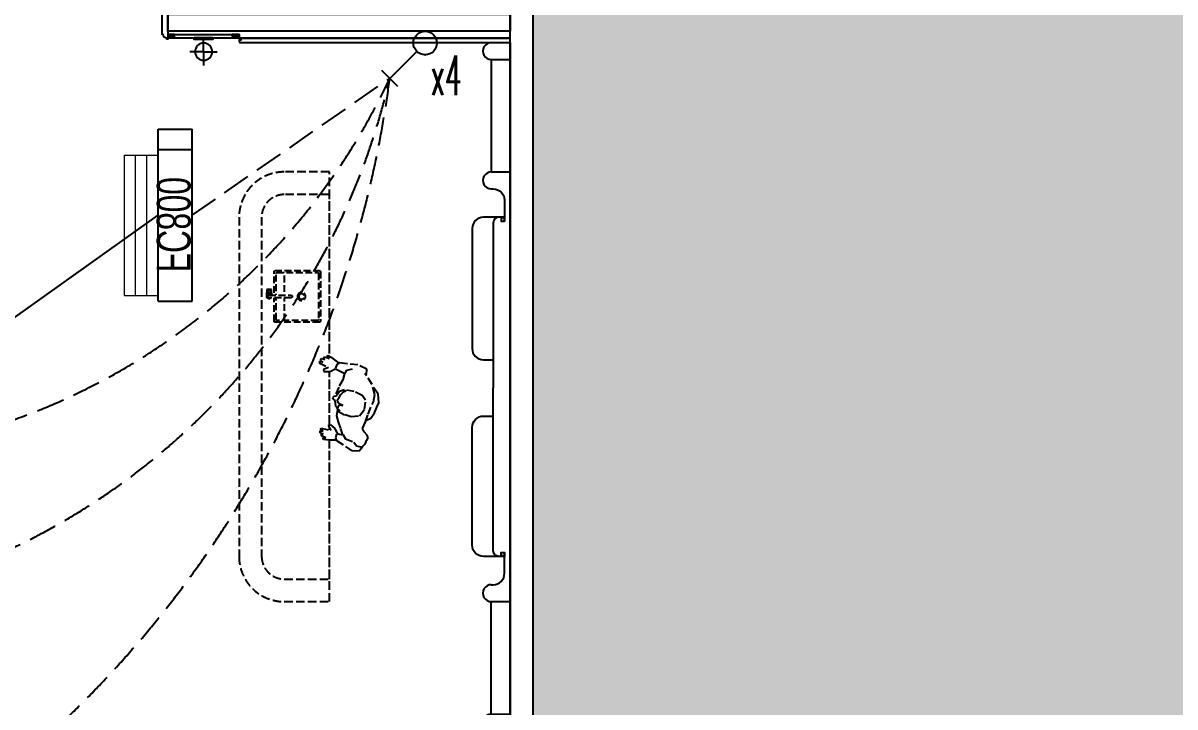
# Model space of a CAD drawing. Extents: x -284868 to 304789, y -137694 to 137894.
# Drawn here: x -71369 to -61173, y -75036 to -68988 of the extents above; entities that cross this region are included whole.
import ezdxf
from ezdxf.enums import TextEntityAlignment as Align

# ---------------------------------------------------------------- set-up
doc = ezdxf.new("R2010")
doc.units = 0
doc.set_wipeout_variables(frame=1)
doc.linetypes.add('DASH', pattern=[0.35, 0.25, -0.1])
doc.layers.get('0').update_dxf_attribs({"linetype": 'CONTINUOUS'})
for name, color, linetype in [('0-墙', 4, 'CONTINUOUS'), ('0-非设计区域', 251, 'CONTINUOUS'), ('EQUIP-照明', 3, 'CONTINUOUS'), ('M-EQ-AC', 1, 'CONTINUOUS'), ('P-完成面', 42, 'CONTINUOUS'), ('P-平面家具', 3, 'CONTINUOUS'), ('TEXT_照明_回路标注', 41, 'CONTINUOUS'), ('WIRE-照明', 130, 'CONTINUOUS')]:
    doc.layers.add(name, color=color, linetype=linetype)
doc.layers.add('M-D-AC-DF', color=2, linetype='CONTINUOUS', lineweight=20)
doc.styles.add('HZ_e', font='simplex.shx', dxfattribs={"width": 0.8, "bigfont": 'hztxt.shx'})
doc.styles.add('L1', font='haiwenrs.shx', dxfattribs={"width": 0.7, "bigfont": 'haiwenhz.shx'})
doc.styles.get("Standard").update_dxf_attribs({"font": 'GBENOR', "bigfont": 'GBCBIG'})

# ---------------------------------------------------------------- blocks, each defined once
blk = doc.blocks.new('*U406')
blk.add_line((-202, 244), (-202, 29))
at = {"color": 250}
blk.add_wipeout([(1, 82), (4, 85), (7, 89), (10, 92), (12, 96), (15, 101), (17, 105), (18, 109), (20, 114), (21, 118), (22, 123), (23, 127), (23, 132), (23, 137), (23, 142), (22, 146), (21, 151), (20, 155), (19, 160), (17, 164), (15, 169), (13, 173), (10, 177), (8, 181), (5, 184), (1, 188), (-2, 191), (-6, 194), (-9, 197), (-13, 199), (-18, 202), (-22, 204), (-26, 205), (-31, 207), (-35, 208), (-40, 209), (-44, 210), (-49, 210), (-54, 210), (-59, 210), (-63, 209), (-68, 208), (-72, 207), (-77, 206), (-81, 204), (-86, 202), (-90, 200), (-94, 197), (-98, 195), (-101, 192), (-105, 188), (-108, 185), (-111, 181), (-114, 178), (-116, 174), (-119, 169), (-121, 165), (-122, 161), (-124, 156), (-125, 152), (-126, 147), (-127, 143), (-127, 138), (-127, 133), (-127, 128), (-126, 124), (-125, 119), (-124, 115), (-123, 110), (-121, 106), (-119, 101), (-117, 97), (-114, 93), (-112, 89), (-109, 86), (-105, 82), (-102, 79), (-98, 76), (-95, 73), (-91, 71), (-86, 68), (-82, 66), (-78, 65), (-73, 63), (-69, 62), (-64, 61), (-60, 60), (-55, 60), (-50, 60), (-45, 60), (-41, 61), (-36, 62), (-32, 63), (-27, 64), (-23, 66), (-18, 68), (-14, 70), (-10, 73), (-6, 75), (-3, 78)], dxfattribs=at)
for points in [[(-160, 135), (-172, 135), (-172, 219), (-160, 219)], [(-160, 53), (-172, 53), (-172, 135), (-160, 135)]]:
    blk.add_hatch(color=256).paths.add_polyline_path(points)
for q in [(-172, 217), (-172, 53)]:
    blk.add_line((-172, 135), q)
at = {"color": 251}
for q in [(-52, 255), (-172, 135), (68, 135), (-52, 15)]:
    blk.add_line((-52, 135), q, dxfattribs=at)
for points in [[(-172, 53), (-160, 53), (-160, 219), (-172, 219)], [(-172, 53), (-172, 53), (-172, 217), (-172, 217)]]:
    blk.add_lwpolyline(points, close=True)
blk.add_circle((-52, 135), 75)
blk = doc.blocks.new('A$C9f6c0471')
for p, q in [((-167, 3044), (0, 3044)), ((0, 3044), (0, -3044)), ((-167, 2894), (-167, 1905)), ((-167, 2894), (0, 2894)), ((-167, 1900), (0, 1900)), ((-167, -1900), (0, -1900)), ((-167, -2894), (-167, -1905)), ((-167, -2894), (0, -2894)), ((-167, -3044), (0, -3044))]:
    blk.add_line(p, q)
for points in [[(-167, 1900), (-162, 1900), (-162, 1905), (-167, 1905)], [(-80, 1500), (-80, 1465), (-50, 1465), (-50, 1500)], [(-50, 1500), (-80, 1500)], [(-50, 1495), (-80, 1495)], [(-50, 1500), (-50, 1500)], [(-80, -1500), (-80, -1465), (-50, -1465), (-50, -1500)], [(-50, -1495), (-80, -1495)], [(-50, -1500), (-80, -1500)], [(-50, -1500), (-50, -1500)], [(-167, -1900), (-162, -1900), (-162, -1905), (-167, -1905)], [(-167, -1900), (-162, -1900), (-162, -1905), (-167, -1905)], [(-167, -1900), (-162, -1900), (-162, -1905), (-167, -1905)]]:
    blk.add_lwpolyline(points)
for points in [[(-167, 1750), (-150, 1750, -0.414214), (-50, 1650), (-50, 1465)], [(-50, 1500), (-237, 1500, 0.414213), (-337, 1400, 0), (-337, 1400), (-337, 339, 0.414214), (-237, 239), (-150, 239)], [(-80, 1500), (-100, 1500, 0.414214), (-150, 1450), (-150, -10)], [(-80, -1500), (-100, -1500, -0.414214), (-150, -1450), (-150, -10)], [(-50, -1500), (-237, -1500, -0.414214), (-337, -1400), (-337, -359, 0), (-337, -359, -0.414213), (-237, -259), (-150, -259)], [(-167, -1750), (-150, -1750, 0.414214), (-50, -1650), (-50, -1465)]]:
    blk.add_lwpolyline(points, format="xyb")
for centre in [(-167, 2969), (-167, 1825), (-167, -1825), (-167, -2969)]:
    blk.add_arc(centre, 75, 89.9911, 270.0089)
blk = doc.blocks.new('HNRJNR')
at = {"layer": 'P-平面家具', "color": 251, "linetype": 'DASH', "ltscale": 300}
blk.add_line((71741, -79160), (71741, -79690), dxfattribs=at)
at = {"layer": 'P-平面家具', "linetype": 'DASH', "ltscale": 300}
blk.add_lwpolyline([(71627, -79150), (71627, -79700, 0.414214), (71637, -79710), (72127, -79710, 0.414214), (72137, -79700), (72137, -79150, 0.414214), (72127, -79140), (71637, -79140, 0.414214)], format="xyb", close=True, dxfattribs=at)
at = {"layer": 'P-平面家具', "color": 251, "linetype": 'DASH', "ltscale": 300}
blk.add_lwpolyline([(71647, -79170), (71647, -79680, 0.414214), (71657, -79690), (72107, -79690, 0.414214), (72117, -79680), (72117, -79170, 0.414214), (72107, -79160), (71657, -79160, 0.414214)], format="xyb", close=True, dxfattribs=at)
for radius in [45, 30]:
    blk.add_circle((71929, -79425), radius, dxfattribs=at)
at = {"color": 251, "linetype": 'DASH', "ltscale": 300}
blk.add_wipeout([(71591, -79410), (71811, -79410), (71822, -79414), (71826, -79425), (71822, -79436), (71812, -79440), (71591, -79440)], dxfattribs=at).dxf.layer = 'P-平面家具'
at = {"layer": 'P-平面家具', "color": 251, "linetype": 'DASH', "ltscale": 300}
blk.add_lwpolyline([(71544, -79425), (71544, -79461), (71596, -79461), (71596, -79440)], dxfattribs=at)
for points in [[(71596, -79463), (71596, -79503), (71544, -79503), (71544, -79463), (71596, -79463)], [(71546, -79461), (71546, -79463), (71594, -79463), (71594, -79461)]]:
    blk.add_lwpolyline(points, close=True, dxfattribs=at)
blk.add_lwpolyline([(71550, -79482, 0.764079), (71590, -79482), (71584, -79482, -0.632511), (71556, -79482), (71550, -79482)], format="xyb", dxfattribs=at)
blk.add_lwpolyline([(71555, -79425), (71555, -79425, 0.414214), (71570, -79440), (71811, -79440, 0.414214), (71826, -79425), (71826, -79425, 0.414214), (71811, -79410), (71570, -79410, 0.414214)], format="xyb", close=True, dxfattribs=at)
blk.add_arc((71570, -79425), 26, 35.2345, 324.7655, dxfattribs=at)
blk = doc.blocks.new('A$C78095CF1')
at = {"color": 251, "linetype": 'DASH', "ltscale": 300}
blk.add_wipeout([(673, 62), (712, 104), (722, 0), (736, 0), (743, 37), (750, 2), (769, 7), (774, 42), (776, 25), (793, 30), (797, 69), (800, 69), (805, 48), (821, 62), (810, 121), (788, 185), (833, 372), (823, 471), (772, 488), (776, 469), (693, 574), (672, 597), (586, 680), (543, 700), (520, 696), (496, 693), (465, 693), (433, 692), (369, 674), (338, 639), (317, 635), (244, 630), (218, 658), (198, 696), (175, 713), (142, 707), (104, 702), (69, 689), (68, 690), (18, 674), (0, 605), (43, 425), (45, 418), (26, 365), (23, 354), (12, 296), (28, 282), (35, 302), (36, 303), (40, 263), (57, 259), (59, 275), (64, 240), (83, 236), (90, 266), (97, 233), (111, 232), (121, 337), (160, 295), (176, 307), (154, 366), (113, 405), (120, 466), (134, 451), (175, 416), (214, 384), (277, 341), (340, 328), (352, 326), (367, 298), (418, 275), (425, 253), (437, 241), (453, 249), (458, 259), (464, 259), (532, 264), (559, 266), (623, 276), (642, 279), (658, 278), (696, 278), (707, 277), (720, 172), (679, 132), (659, 78), (657, 74)], dxfattribs=at).dxf.layer = 'P-平面家具'
at = {"layer": 'P-平面家具', "color": 251, "linetype": 'DASH', "ltscale": 300}
for p, q in [((104, 702), (69, 689)), ((142, 704), (104, 702)), ((142, 707), (175, 713)), ((175, 713), (198, 696)), ((198, 696), (218, 658)), ((496, 693), (543, 700)), ((543, 700), (586, 680)), ((18, 674), (0, 605)), ((0, 605), (25, 500)), ((69, 691), (18, 674)), ((61, 630), (66, 689)), ((88, 592), (61, 630)), ((88, 592), (61, 630)), ((65, 672), (69, 691)), ((92, 503), (88, 592)), ((92, 503), (88, 592)), ((218, 658), (244, 630)), ((244, 630), (317, 635)), ((317, 635), (399, 634)), ((338, 639), (369, 674)), ((355, 557), (432, 584)), ((369, 674), (433, 692)), ((399, 634), (535, 643)), ((432, 584), (525, 564)), ((433, 692), (496, 693)), ((535, 643), (610, 633)), ((586, 680), (623, 663)), ((610, 633), (693, 574)), ((623, 663), (675, 593)), ((25, 500), (45, 418)), ((120, 466), (92, 503)), ((115, 431), (120, 466)), ((128, 455), (120, 466)), ((319, 481), (355, 557)), ((319, 419), (319, 481)), ((525, 564), (558, 515)), ((558, 515), (569, 426)), ((693, 574), (776, 469)), ((776, 469), (772, 488)), ((772, 488), (823, 471)), ((823, 471), (833, 372)), ((23, 354), (12, 296)), ((45, 418), (23, 354)), ((43, 425), (66, 407)), ((66, 407), (106, 405)), ((113, 405), (115, 431)), ((154, 366), (113, 405)), ((169, 422), (128, 455)), ((176, 307), (154, 366)), ((231, 372), (169, 422)), ((277, 341), (214, 384)), ((328, 345), (316, 413)), ((330, 352), (353, 319)), ((367, 298), (338, 354)), ((394, 339), (397, 366)), ((397, 366), (401, 327)), ((530, 325), (551, 349)), ((569, 426), (551, 328)), ((833, 372), (808, 267)), ((12, 296), (28, 282)), ((28, 282), (35, 312)), ((33, 302), (36, 302)), ((35, 312), (40, 263)), ((40, 263), (57, 259)), ((57, 259), (59, 275)), ((59, 275), (64, 240)), ((64, 240), (83, 236)), ((83, 236), (90, 266)), ((90, 266), (97, 233)), ((97, 233), (111, 234)), ((111, 234), (121, 337)), ((121, 337), (136, 323)), ((136, 323), (160, 295)), ((160, 295), (176, 307)), ((340, 328), (277, 341)), ((361, 330), (382, 327)), ((418, 275), (367, 298)), ((382, 327), (394, 339)), ((401, 327), (413, 306)), ((413, 306), (434, 298)), ((425, 253), (418, 275)), ((437, 241), (425, 253)), ((434, 298), (460, 305)), ((453, 249), (437, 241)), ((464, 273), (453, 249)), ((460, 305), (497, 311)), ((479, 278), (464, 273)), ((559, 266), (464, 259)), ((519, 287), (479, 278)), ((497, 311), (530, 325)), ((551, 330), (519, 287)), ((642, 279), (559, 266)), ((707, 277), (642, 279)), ((705, 278), (745, 286)), ((718, 197), (707, 277)), ((745, 286), (776, 335)), ((808, 267), (788, 185)), ((657, 74), (679, 132)), ((679, 132), (720, 172)), ((720, 172), (718, 197)), ((767, 173), (727, 172)), ((790, 192), (767, 173)), ((788, 185), (810, 121)), ((810, 121), (821, 62)), ((673, 62), (657, 74)), ((697, 90), (673, 62)), ((712, 104), (697, 90)), ((722, 0), (712, 104)), ((736, 0), (722, 0)), ((743, 33), (736, 0)), ((750, 2), (743, 33)), ((769, 7), (750, 2)), ((774, 42), (769, 7)), ((776, 25), (774, 42)), ((793, 30), (776, 25)), ((798, 79), (793, 30)), ((800, 69), (797, 69)), ((805, 48), (798, 79)), ((821, 62), (805, 48))]:
    blk.add_line(p, q, dxfattribs=at)
blk = doc.blocks.new('fc800')
at = {"layer": 'M-D-AC-DF'}
for p, q in [((139864, -1239516), (139864, -1239216)), ((141104, -1239516), (141104, -1239216)), ((139864, -1239516), (141104, -1239516))]:
    blk.add_line(p, q, dxfattribs=at)
at = {"layer": 'M-D-AC-DF', "linetype": 'DASH'}
for p, q in [((139864, -1239316), (141104, -1239316)), ((139864, -1239416), (141104, -1239416))]:
    blk.add_line(p, q, dxfattribs=at)
at = {"layer": 'M-EQ-AC'}
for p, q in [((139814, -1239216), (139814, -1238916)), ((139814, -1238916), (141334, -1238916)), ((141154, -1239216), (141154, -1238916)), ((141334, -1239216), (141334, -1238916)), ((139814, -1239216), (141334, -1239216))]:
    blk.add_line(p, q, dxfattribs=at)
at = {"layer": 'M-EQ-AC', "color": 3, "style": 'L1', "width": 0.7}
blk.add_text('FC800', height=300, dxfattribs=at).set_placement((140069, -1239229))
blk = doc.blocks.new('A$C246f5862')
at = {"layer": 'M-EQ-AC', "xscale": -1, "rotation": 270}
blk.add_blockref('fc800', (1236001, -108974), dxfattribs=at)
blk = doc.blocks.new('$equip$00002327')
for p, q in [((0.147, 0.356), (0.625, 0.833)), ((0.484, 0.975), (0.766, 0.692))]:
    blk.add_line(p, q)
blk.add_circle((0, 0.208), 0.208)
for p in [(0, 0.417), (-0.208, 0.208), (0.208, 0.208), (0, 0)]:
    blk.add_point(p)
at = {"color": 7, "flags": 1}
blk.add_attdef('A', text='', height=0.00002, dxfattribs=at).set_placement((0, 0), align=Align.MIDDLE_CENTER)

msp = doc.modelspace()

# ---------------------------------------------------------------- hatches: boundary and pattern name
at = {"layer": '0-非设计区域', "ltscale": 3}
h = msp.add_hatch(dxfattribs=at)
h.set_pattern_fill('ANGLE', color=256, scale=100)
h.set_pattern_definition([(0, (-492507.45, 278012.8), (0, 698.5), [508, -190.5]), (90, (-492507.45, 278012.8), (-698.5, 4e-14), [508, -190.5])])
h.paths.add_polyline_path([(-66857, -67386), (-66857, -75488), (-69157, -75488), (-69157, -94382), (-67357, -94382), (-67357, -95588), (-57757, -95588), (-57757, -99388), (-61307, -99388), (-61307, -99688), (-67357, -99688), (-67357, -103688), (-58357, -103688), (-58357, -106368), (-53057, -106368), (-53057, -117136), (-52207, -117136), (-52207, -118589), (-41206, -118589), (-41206, -65088), (-52207, -65088), (-52207, -67386), (-53707, -67386), (-53707, -65088), (-66207, -65088), (-66207, -67386)])

# ---------------------------------------------------------------- linework, layer by layer
at = {"layer": '0-墙', "ltscale": 3}
msp.add_lwpolyline([(-66857, -75288), (-66657, -75288), (-66657, -75488), (-67307, -75488), (-67307, -75288), (-67057, -75288), (-67057, -67386), (-66857, -67386), (-66857, -75288)], dxfattribs=at)
msp.add_lwpolyline([(-70087, -68911), (-67057, -68911), (-67057, -69061), (-70087, -69061)], close=True, dxfattribs=at)
at = {"layer": '0-非设计区域', "ltscale": 3}
msp.add_lwpolyline([(-41206, -118589), (-41206, -65088), (-52207, -65088), (-52207, -67386), (-53707, -67386), (-53707, -65088), (-66207, -65088), (-66207, -67386), (-66857, -67386), (-66857, -75488), (-69157, -75488), (-69157, -94382), (-67357, -94382), (-67357, -95588), (-57757, -95588), (-57757, -99388)], dxfattribs=at)
at = {"layer": 'P-完成面', "color": 9}
msp.add_line((-69457, -69121), (-70087, -69121), dxfattribs=at)
at = {"layer": 'P-完成面'}
for points in [[(-70137, -69089), (-70137, -68873, -0.414214), (-70135, -68871), (-70089, -68871, -0.414214), (-70087, -68873), (-70087, -69129, -0.414214), (-70089, -69131), (-70095, -69131, -0.414214), (-70097, -69129), (-70097, -69121), (-70097, -69121, -0.414214), (-70127, -69091), (-70127, -69091), (-70135, -69091, -0.414214)], [(-70042, -69111), (-70032, -69111, 0.414214), (-70027, -69106), (-70027, -69091), (-70087, -69091), (-70087, -69106, 0.414214), (-70082, -69111), (-70072, -69111, 0.414214), (-70067, -69106), (-70067, -69101), (-70047, -69101), (-70047, -69106, 0.414214)], [(-69472, -69111), (-69462, -69111, 0.414214), (-69457, -69106), (-69457, -69091), (-69517, -69091), (-69517, -69106, 0.414214), (-69512, -69111), (-69502, -69111, 0.414214), (-69497, -69106), (-69497, -69101), (-69477, -69101), (-69477, -69106, 0.414214)]]:
    msp.add_lwpolyline(points, format="xyb", close=True, dxfattribs=at)
msp.add_lwpolyline([(-69457, -69129, 0.414214), (-69455, -69131), (-69442, -69131), (-69442, -69141), (-69455, -69141, 0.414214), (-69457, -69143), (-69457, -69146, 0.414214), (-69442, -69161), (-67057, -69161), (-67057, -69121), (-69455, -69121, 0.414214), (-69457, -69123), (-69457, -69129)], format="xyb", dxfattribs=at)
at = {"layer": 'P-平面家具', "linetype": 'DASH', "ltscale": 300}
for points in [[(-68657, -74105), (-68657, -70305), (-69057, -70305, 0.414214), (-69457, -70705), (-69457, -73705, 0.414214), (-69057, -74105)], [(-68657, -73905), (-68657, -70505), (-69057, -70505, 0.414214), (-69257, -70705), (-69257, -73705, 0.414214), (-69057, -73905)]]:
    msp.add_lwpolyline(points, format="xyb", close=True, dxfattribs=at)
at = {"layer": 'WIRE-照明', "color": 6, "linetype": 'DASH', "ltscale": 1000}
msp.add_line((-69872, -70688), (-68123, -69478), dxfattribs=at)
at = {"layer": 'WIRE-照明'}
msp.add_lwpolyline([(-72056, -72027), (-70172, -70688)], dxfattribs=at)

# ---------------------------------------------------------------- block references
at = {"layer": 'EQUIP-照明', "xscale": 500, "yscale": 500, "zscale": 500, "rotation": 180}
msp.add_blockref('$equip$00002327', (-67810, -69061), dxfattribs=at)
at = {"layer": 'P-完成面', "color": 1, "ltscale": 3}
msp.add_blockref('A$C9f6c0471', (-67057, -72205), dxfattribs=at)

# ---------------------------------------------------------------- texts
at = {"layer": 'TEXT_照明_回路标注', "style": 'HZ_e', "width": 0.5}
msp.add_text('x4', height=350, dxfattribs=at).set_placement((-67762, -69626, 0))

# ---------------------------------------------------------------- next in the draw order: block references
at = {"layer": 'P-平面家具', "linetype": 'DASH', "ltscale": 300}
for name, p, xscale, yscale, zscale, rotation in [('*U406', (-69634, -69294), -1.008957704772744, 1.008957704772744, 1.008957704772744, 89.99999999995244), ('HNRJNR', (-126447, -134946), -0.8, 0.8, 0.8, 180), ('A$C78095CF1', (-68958, -72594), -0.8800000001215567, 0.8800000001215565, 0.8800000001215558, 250.6763539170417)]:
    msp.add_blockref(name, p, dxfattribs=dict(at, xscale=xscale, yscale=yscale, zscale=zscale, rotation=rotation))

# ---------------------------------------------------------------- next in the draw order: linework, layer by layer
at = {"layer": 'P-完成面'}
msp.add_lwpolyline([(-70087, -69091), (-69457, -69091), (-69457, -69121), (-67057, -69121)], dxfattribs=at)
at = {"layer": 'WIRE-照明', "color": 6, "linetype": 'DASH', "ltscale": 1000}
for centre, radius, start, end in [((-74055, -68128, 0), 6083, 273.7976, 347.1868), ((-77602, -68238, 0), 9560, 294.4072, 352.5478), ((-73403, -67001), 5832, 284.8735, 334.8685)]:
    msp.add_arc(centre, radius, start, end, dxfattribs=at)

# ---------------------------------------------------------------- next in the draw order: block references
at = {"layer": 'WIRE-照明'}
msp.add_blockref('A$C246f5862', (-66957, -102288), dxfattribs=at)

doc.saveas('drawing.dxf')
